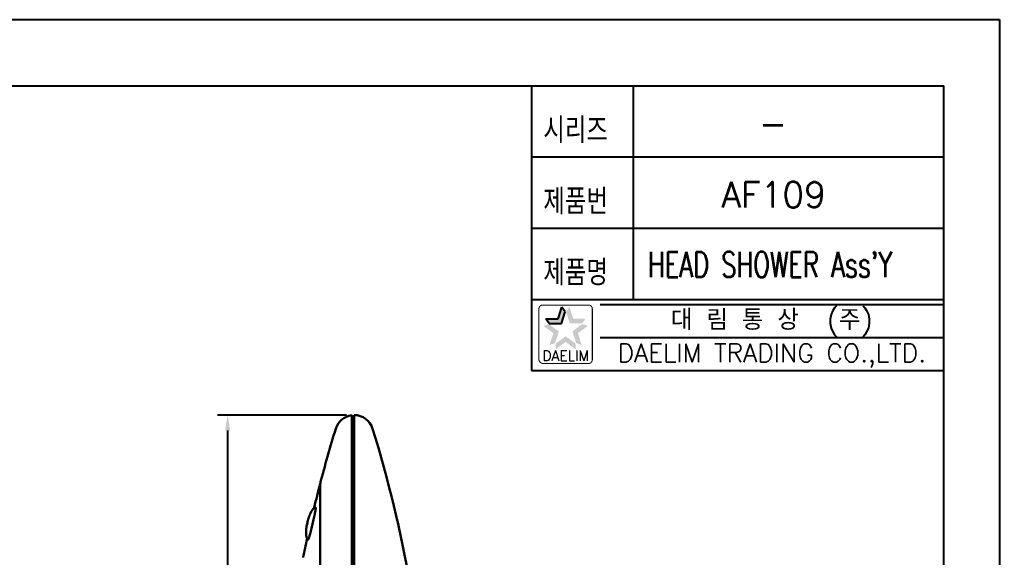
# Model space of a CAD drawing. Extents: x 5341 to 5761, y -702 to -405.
# Drawn here: x 5568.4 to 5761, y -510.7 to -405 of the extents above; entities that cross this region are included whole.
import ezdxf
from ezdxf.enums import TextEntityAlignment as Align

# ---------------------------------------------------------------- set-up
doc = ezdxf.new("R2010")
doc.units = 0
doc.header["$LTSCALE"] = 7
doc.header["$MEASUREMENT"] = 0
doc.layers.get('0').update_dxf_attribs({"color": 2, "linetype": 'CONTINUOUS'})
doc.layers.add('DIM', color=2, linetype='CONTINUOUS')
doc.layers.add('TXT', color=4, linetype='CONTINUOUS')
doc.layers.add('粗实线', color=7, linetype='CONTINUOUS', lineweight=30)
doc.styles.add('GHS', font='ROMANS', dxfattribs={"bigfont": 'GHS'})
doc.styles.add('ROMANS', font='romans')

# ---------------------------------------------------------------- blocks, each defined once
blk = doc.blocks.new('BORDER')
for p, q in [((1.00000000000004, 1.00000000000004), (0, 1.00000000000004)), ((0, 1.00000000000004), (0, 0))]:
    blk.add_line(p, q)

msp = doc.modelspace()

# ---------------------------------------------------------------- linework, layer by layer
at = {"color": 7}
for p, q in [((5669.000008159474, -418.0000002425998), (5669.000008159474, -474.0000002425998)), ((5689.000008159474, -418.0000002425998), (5689.000008159474, -460.0000002425998)), ((5669.000008159474, -432.0000002425998), (5750.000008159474, -432.0000002425998)), ((5669.000008159474, -446.0000002425998), (5750.000008159474, -446.0000002425998)), ((5669.000008159474, -460.0000002425998), (5750.000008159474, -460.0000002425998)), ((5669.000008159474, -474.0000002425998), (5750.000008159474, -474.0000002425998))]:
    msp.add_line(p, q, dxfattribs=at)
at = {"color": 2}
for p, q in [((5674.239146620521, -463.8169343403545), (5674.988516209334, -461.510611893603)), ((5675.653617357719, -462.426045089521), (5674.988516209334, -461.510611893603)), ((5672.47923683923, -464.7323675362725), (5671.814135690847, -463.8169343403545)), ((5671.814135690847, -463.8169343403545), (5674.239146620521, -463.8169343403545)), ((5674.904247768904, -464.7323675362725), (5675.653617357719, -462.426045089521)), ((5672.47923683923, -464.7323675362725), (5674.904247768904, -464.7323675362725)), ((5632.679197952744, -482.7512758910375), (5607.279185923166, -482.7512758910375)), ((5609.279185923166, -485.7512758910375), (5609.279185923166, -639.7207537083664))]:
    msp.add_line(p, q, dxfattribs=at)
at = {"color": 2, "linetype": 'Continuous'}
for p, q in [((5682.500008159474, -461.0000002425998), (5750.000008159474, -461.0000002425998)), ((5682.500008159474, -467.5000002425998), (5750.000008159474, -467.5000002425998))]:
    msp.add_line(p, q, dxfattribs=at)
at = {"color": 2, "linetype": 'Continuous', "const_width": 0.2}
for points in [[(5670.477498515058, -461.8654749792961, -0.414213562373095), (5671.227498515058, -461.1154749792961)], [(5670.477498515058, -471.8654749792961), (5670.477498515058, -461.8654749792961, -1)], [(5671.227498515058, -461.1154749792961), (5680.227498515058, -461.1154749792961, -0.414213562373095), (5680.977498515058, -461.8654749792961, 0.04339638061519575)], [(5680.977498515058, -461.8654749792961), (5680.977498515058, -471.8654749792961, -0.414213562373095), (5680.227498515058, -472.6154749792961)], [(5680.227498515058, -472.6154749792961), (5671.477498515058, -472.6154749792961, -0.414213562373095), (5670.477498515058, -471.8654749792961, 0.6723984990454257)]]:
    msp.add_lwpolyline(points, format="xyb", dxfattribs=at)
at = {"color": 2}
for points in [[(5674.239146620521, -463.8169343403545), (5674.904247768904, -464.7323675362725), (5674.988516209334, -461.510611893603), (5675.653617357719, -462.426045089521)], [(5676.466480820782, -461.510611893603), (5675.801379672401, -462.426045089521), (5677.215850409597, -463.8169343403545), (5676.550749261212, -464.7323675362725)], [(5671.814135690847, -463.8169343403545), (5672.47923683923, -464.7323675362725), (5674.239146620521, -463.8169343403545), (5674.904247768904, -464.7323675362725)], [(5677.215850409597, -463.8169343403545), (5676.550749261212, -464.7323675362725), (5679.64086133927, -463.8169343403545), (5678.975760190888, -464.7323675362725)], [(5673.319294562476, -466.647947876035), (5674.395450826516, -466.2982835096238), (5671.357419508826, -465.2225622149247), (5672.433575772864, -464.8728978485135)], [(5680.09757752129, -465.2225622149247), (5679.021421257252, -464.8728978485135), (5678.13570246764, -466.647947876035), (5677.059546203602, -466.2982835096238)], [(5672.569924973663, -468.9542703227901), (5673.646081237701, -468.6046059563789), (5673.319294562476, -466.647947876035), (5674.395450826516, -466.2982835096238)], [(5675.727498515058, -468.3976104636943), (5675.727498515058, -467.2660728046806), (5673.765623461408, -469.8229961248046), (5673.765623461408, -468.6914584657909)], [(5677.689373568708, -469.8229961248046), (5677.689373568708, -468.6914584657909), (5675.727498515058, -468.3976104636943), (5675.727498515058, -467.2660728046806)], [(5678.13570246764, -466.647947876035), (5677.059546203602, -466.2982835096238), (5678.885072056455, -468.9542703227901), (5677.808915792415, -468.6046059563789)], [(5608.779185923166, -485.7512758910375), (5609.779185923166, -485.7512758910375), (5609.279185923166, -482.7512758910375)]]:
    msp.add_solid(points, dxfattribs=at)
at = {"layer": 'TXT', "color": 4}
msp.add_lwpolyline([(5750.000008159474, -692.0000002426), (5372.000008159473, -692.0000002426), (5372.000008159473, -418.0000002426002), (5750.000008159474, -418.0000002425998)], close=True, dxfattribs=at)
at = {"layer": '粗实线'}
for p, q in [((5633.679197952744, -482.7512758910375), (5633.679197952744, -562.7512758910375)), ((5633.679197952744, -482.781798073705), (5633.679197952744, -483.5512758910331)), ((5634.159197952744, -483.3912758910369), (5633.679197952744, -483.3912758910369)), ((5634.159197952744, -482.7512758910375), (5634.159197952744, -562.7512758910375)), ((5634.159197952744, -482.7512758910375), (5634.159197952744, -484.9112758910337)), ((5634.159197952744, -483.5512758910331), (5633.679197952744, -483.5512758910331))]:
    msp.add_line(p, q, dxfattribs=at)
at = {"layer": '粗实线', "color": 7, "linetype": 'Continuous'}
for p, q in [((5627.45131519905, -629.1719132210378), (5627.45131519905, -496.3306385630417)), ((5626.636124099048, -500.9306312270378), (5626.628878381049, -500.9058054210395)), ((5624.83197090105, -504.462419845036), (5624.831356937051, -504.4307288190389)), ((5624.997148293049, -503.6632902650376), (5624.997586729049, -503.6624198490385))]:
    msp.add_line(p, q, dxfattribs=at)
at = {"layer": '粗实线'}
for centre, radius, start, end in [((5634.159197952744, -486.5408411084277), 3.789565217391305, 97.2768371563395, 162.9695430519409), ((5634.159197952744, -486.540841108424), 3.789565217391305, 97.2768371563395, 162.9695430519409), ((5634.159197952744, -486.5408411084277), 3.789565217391305, 17.03045694805913, 90), ((5634.159197952744, -486.5408411084277), 3.789565217391305, 17.03045694805913, 90), ((5882.959197952743, -562.7512758910375), 264, 162.9695430519409, 165.4281480174841), ((5385.359197952745, -562.7512758910375), 264, 3.367202079088857, 17.03045694805913)]:
    msp.add_arc(centre, radius, start, end, dxfattribs=at)
at = {"layer": '粗实线', "color": 7, "linetype": 'Continuous'}
for start, end in [(165.4281831077141, 166.4558410742018), (167.8319041359087, 168.6343860710557)]:
    msp.add_arc((5882.959238633051, -562.7512758910375), 264, start, end, dxfattribs=at)
for points in [[(5626.406158319049, -500.9479345050381), (5626.343772975051, -500.9811232050374), (5626.275975117045, -501.0271677970372), (5626.210282735046, -501.0811419230372), (5626.146760495045, -501.14165073504), (5626.085638407047, -501.2072588910373), (5626.026728319055, -501.2771410930395), (5625.969846999051, -501.3506959970396), (5625.914782467051, -501.4275458090374), (5625.861283733047, -501.5075345690379), (5625.809067957049, -501.5907132070383), (5625.757819525046, -501.6773420950371), (5625.70720636905, -501.7678378890409), (5625.657207091048, -501.862091505041), (5625.607984443053, -501.9596450170388), (5625.559643835048, -502.060129753037), (5625.512252395052, -502.1632501950367), (5625.465843565045, -502.268790287038), (5625.420414467051, -502.3766350250403), (5625.37594592305, -502.4867375090394), (5625.332438889051, -502.5990319910338), (5625.289895191047, -502.7134774170368), (5625.248317851048, -502.8300580710343), (5625.207712069048, -502.9487830970388), (5625.168086383048, -503.0696860390376), (5625.12945405105, -503.1928243770376), (5625.091834693052, -503.3182789430389), (5625.055256295051, -503.4461531650409), (5625.019757617047, -503.5765720010381), (5624.997148535051, -503.6633157110368)], [(5626.203047505056, -501.0880487910358), (5626.13971590505, -501.1492502330398), (5626.078712671046, -501.215519655037), (5626.019845715055, -501.2860864370373), (5625.962992167053, -501.3603079190357), (5625.907938917051, -501.4378243770402), (5625.854433873043, -501.5184959990397), (5625.80219205705, -501.6023908590391), (5625.750894273049, -501.6897892790398), (5625.700220247047, -501.7810889710377), (5625.650195411043, -501.8760888070387), (5625.600961733049, -501.974362541037), (5625.55260746905, -502.0755748630395), (5625.505184251044, -502.1794676590357), (5625.458711559051, -502.2858658570399), (5625.413175809044, -502.3946944950399), (5625.368576813045, -502.5058771710387), (5625.324934781045, -502.6193113310396), (5625.282268123046, -502.7349198330371), (5625.240594407049, -502.8526508550417), (5625.199931471056, -502.9724776530379), (5625.160298725048, -503.0943981710366), (5625.121718669048, -503.218434457041), (5625.084218655054, -503.3446318290366), (5625.047832951048, -503.4730577470395), (5625.01260516305, -503.6038002890377), (5624.997177327044, -503.6632902570377)], [(5625.146761045045, -507.2193661170381), (5625.148688163048, -507.2198848430376), (5625.152439507048, -507.217544401035), (5625.157005381046, -507.211606225042), (5625.168585785046, -507.1888567650381), (5625.183439501048, -507.1514766590403), (5625.201576653046, -507.0993061070399), (5625.234814985048, -506.9936131230384), (5625.274622041048, -506.8576096970351), (5625.32015601905, -506.6946234370403), (5625.370575123052, -506.5079819530361), (5625.483160795047, -506.0755560850371), (5625.607941055045, -505.5795146210362), (5625.87817043105, -504.4673643290366), (5626.149862999049, -503.3084850450391), (5626.393336719051, -502.2214111670396), (5626.572356083052, -501.3538825250357), (5626.58040431705, -501.3111547590374)], [(5626.629096581048, -500.9048939610361), (5626.608333779048, -500.904803217039), (5626.547795531049, -500.9080971750368), (5626.478840329048, -500.9214029210411), (5626.407062469054, -500.9478682270415), (5626.336433891047, -500.9860133630423), (5626.26862633905, -501.0331784870355), (5626.203047505056, -501.0880487910358)], [(5626.58040431705, -501.3111547590374), (5626.628529989048, -501.0181925970387), (5626.635693089051, -500.9323475250417), (5626.635689087048, -500.930633281037)], [(5624.805891573051, -504.5811254510368), (5624.783265119051, -504.7280735070376), (5624.762702451044, -504.8764742450398), (5624.744361571051, -505.0261280510381), (5624.728425485053, -505.1767783070386), (5624.715104511051, -505.3280982870378), (5624.704638077055, -505.479681277036), (5624.697300467051, -505.6309292150395), (5624.693395319049, -505.780737631037), (5624.693204649047, -505.9276912190394), (5624.696946323049, -506.0700908230388), (5624.704750231045, -506.2064796950394), (5624.716805137046, -506.3376331170398), (5624.733452911045, -506.4643944130398), (5624.755217687052, -506.5869809290375), (5624.78283949905, -506.7051470490401), (5624.81815415305, -506.8204838070374), (5624.862664463049, -506.9300434770371), (5624.914747799052, -507.0247877910401), (5624.977991255051, -507.1065200810403), (5625.054455439047, -507.1710233450426), (5625.121375467046, -507.2079412010385), (5625.146944747055, -507.2196485450399)], [(5624.809733919046, -504.5577944190368), (5624.786754313045, -504.7047455710376), (5624.765908559057, -504.8525176050384), (5624.747340131056, -505.0007442350393), (5624.73120236105, -505.1490056230355), (5624.717657533049, -505.2968204570348), (5624.70687485105, -505.4436404510338), (5624.699022381046, -505.5889603870378), (5624.694275927046, -505.7322794490387), (5624.692824347047, -505.8728711730396), (5624.694847027047, -506.0097866590363), (5624.700484377045, -506.1418637510392), (5624.709879939051, -506.2689938050385), (5624.723269863047, -506.3920302550391), (5624.741027345051, -506.5113589350362), (5624.763661473044, -506.6268586650399), (5624.791932711043, -506.7383235790362), (5624.827471379049, -506.846607049039), (5624.871113655052, -506.9479482210368), (5624.921989635051, -507.036155351037), (5624.984910071045, -507.1139660290387), (5625.005704743053, -507.1336923630402)], [(5624.831339215049, -504.4307283610356), (5624.83044627705, -504.4357850030351), (5624.805891573051, -504.5811254510368)], [(5624.944438019051, -504.1447241350393), (5624.901360173051, -504.3084179950379), (5624.858859259046, -504.4210764590384), (5624.832652751051, -504.4623118550367), (5624.831802235047, -504.42816553904), (5624.858488107046, -504.3189469630374), (5624.900814753048, -504.1604236130365), (5624.944165461049, -503.9792551710411)], [(5624.944252353049, -504.145584525038), (5624.901360173051, -504.3084179950379), (5624.858859259046, -504.4210764590384), (5624.832652751051, -504.4623118550367), (5624.831802235047, -504.42816553904), (5624.832918649048, -504.4179029530383)], [(5624.938885699055, -504.1693571810388), (5624.901360173051, -504.3084179950379), (5624.858859259046, -504.4210764590384), (5624.832652751051, -504.4623118550367), (5624.831563795047, -504.4307472250362)], [(5624.830901801048, -504.4395026510388), (5624.831802235047, -504.42816553904), (5624.832918649048, -504.4179029530383)], [(5624.832414227047, -504.462058887038), (5624.830901801048, -504.4395026510388)], [(5624.944438019051, -504.1447241350393), (5624.938885699055, -504.1693571810388)], [(5624.944165461049, -503.9792551710411), (5624.974996825051, -503.8187847650402), (5624.991604529052, -503.7049537190355), (5624.997445957048, -503.6625189190377), (5624.997522573056, -503.6977212530396), (5624.997331627048, -503.7051096270402)], [(5624.944413229048, -503.9781098590388), (5624.974996825051, -503.8187847650402), (5624.991604529052, -503.7049537190355), (5624.997445957048, -503.6625189190377), (5624.997522573056, -503.6977212530396), (5624.99171100105, -503.8069755630418), (5624.975418165046, -503.9658187070377), (5624.944252353049, -504.145584525038)], [(5624.997629347054, -503.6632195770394), (5624.997522573056, -503.6977212530396), (5624.997331627048, -503.7051096270402)]]:
    msp.add_spline(points, degree=3, dxfattribs=at)

# ---------------------------------------------------------------- block references
at = {"xscale": -420, "yscale": 297, "zscale": 420}
msp.add_blockref('BORDER', (5761.000008159492, -702.0000002426002), dxfattribs=at)

# ---------------------------------------------------------------- texts
at = {"color": 7, "style": 'GHS'}
for s, p in [('-', (5716.506936990583, -425.4212654845294)), ('AF109', (5716.616583064431, -439.4212654845294))]:
    msp.add_text(s, height=5, dxfattribs=at).set_placement(p, align=Align.MIDDLE)
at = {"style": 'GHS', "width": 0.7}
msp.add_text("HEAD SHOWER Ass'Y", height=5, dxfattribs=at).set_placement((5691.908486831215, -455.6533840917912))
at = {"color": 7, "linetype": 'Continuous'}
for s, height, style, p in [('대 림 통 상  (주)', 4, 'GHS', (5716.260352537805, -464.3049047584248)), ('DAELIM TRADING CO.,LTD.', 3.6, 'ROMANS', (5716.260352537805, -471.0722495671455))]:
    msp.add_text(s, height=height, dxfattribs=dict(at, style=style)).set_placement(p, align=Align.MIDDLE)
at = {"color": 2, "linetype": 'Continuous', "style": 'ROMANS'}
msp.add_text('DAELIM', height=2, dxfattribs=at).set_placement((5675.727498515058, -472.0654749792932), align=Align.CENTER)
at = {"layer": 'DIM', "style": 'GHS', "width": 0.8}
for s, p in [('시리즈', (5671.340371623597, -429.2706111180412)), ('제품번', (5671.340371623597, -443.2706111180412)), ('제품명', (5671.340371623597, -457.2706111180412))]:
    msp.add_text(s, height=5, dxfattribs=at).set_placement(p)

doc.saveas('drawing.dxf')
